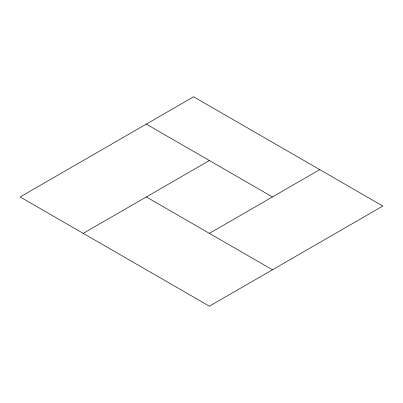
<?xml version="1.0" encoding="UTF-8"?>
<svg xmlns="http://www.w3.org/2000/svg" width="403" height="403" viewBox="0 0 403 403"><rect width="100%" height="100%" fill="white"/><g stroke="black" fill="none" stroke-linecap="round" stroke-linejoin="round"><path stroke-width="0.6" d="M83.23 233.367L209.384 160.53M209.384 233.367L319.77 169.633M146.304 124.114L272.463 196.946M146.304 196.946L272.463 269.783M193.616 96.801L20.15 196.946L209.384 306.199L382.85 206.054L193.616 96.801"/></g></svg>
